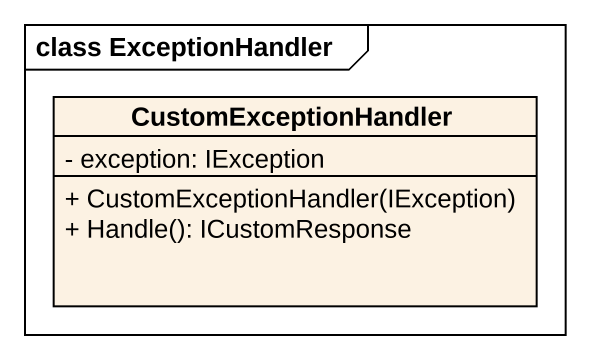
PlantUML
@startuml
mainframe class ExceptionHandler
hide circle
hide empty members
skinparam classAttributeIconSize 0
class CustomExceptionHandler {
  - exception: IException
  + CustomExceptionHandler(IException)
  + Handle(): ICustomResponse
}
@enduml
